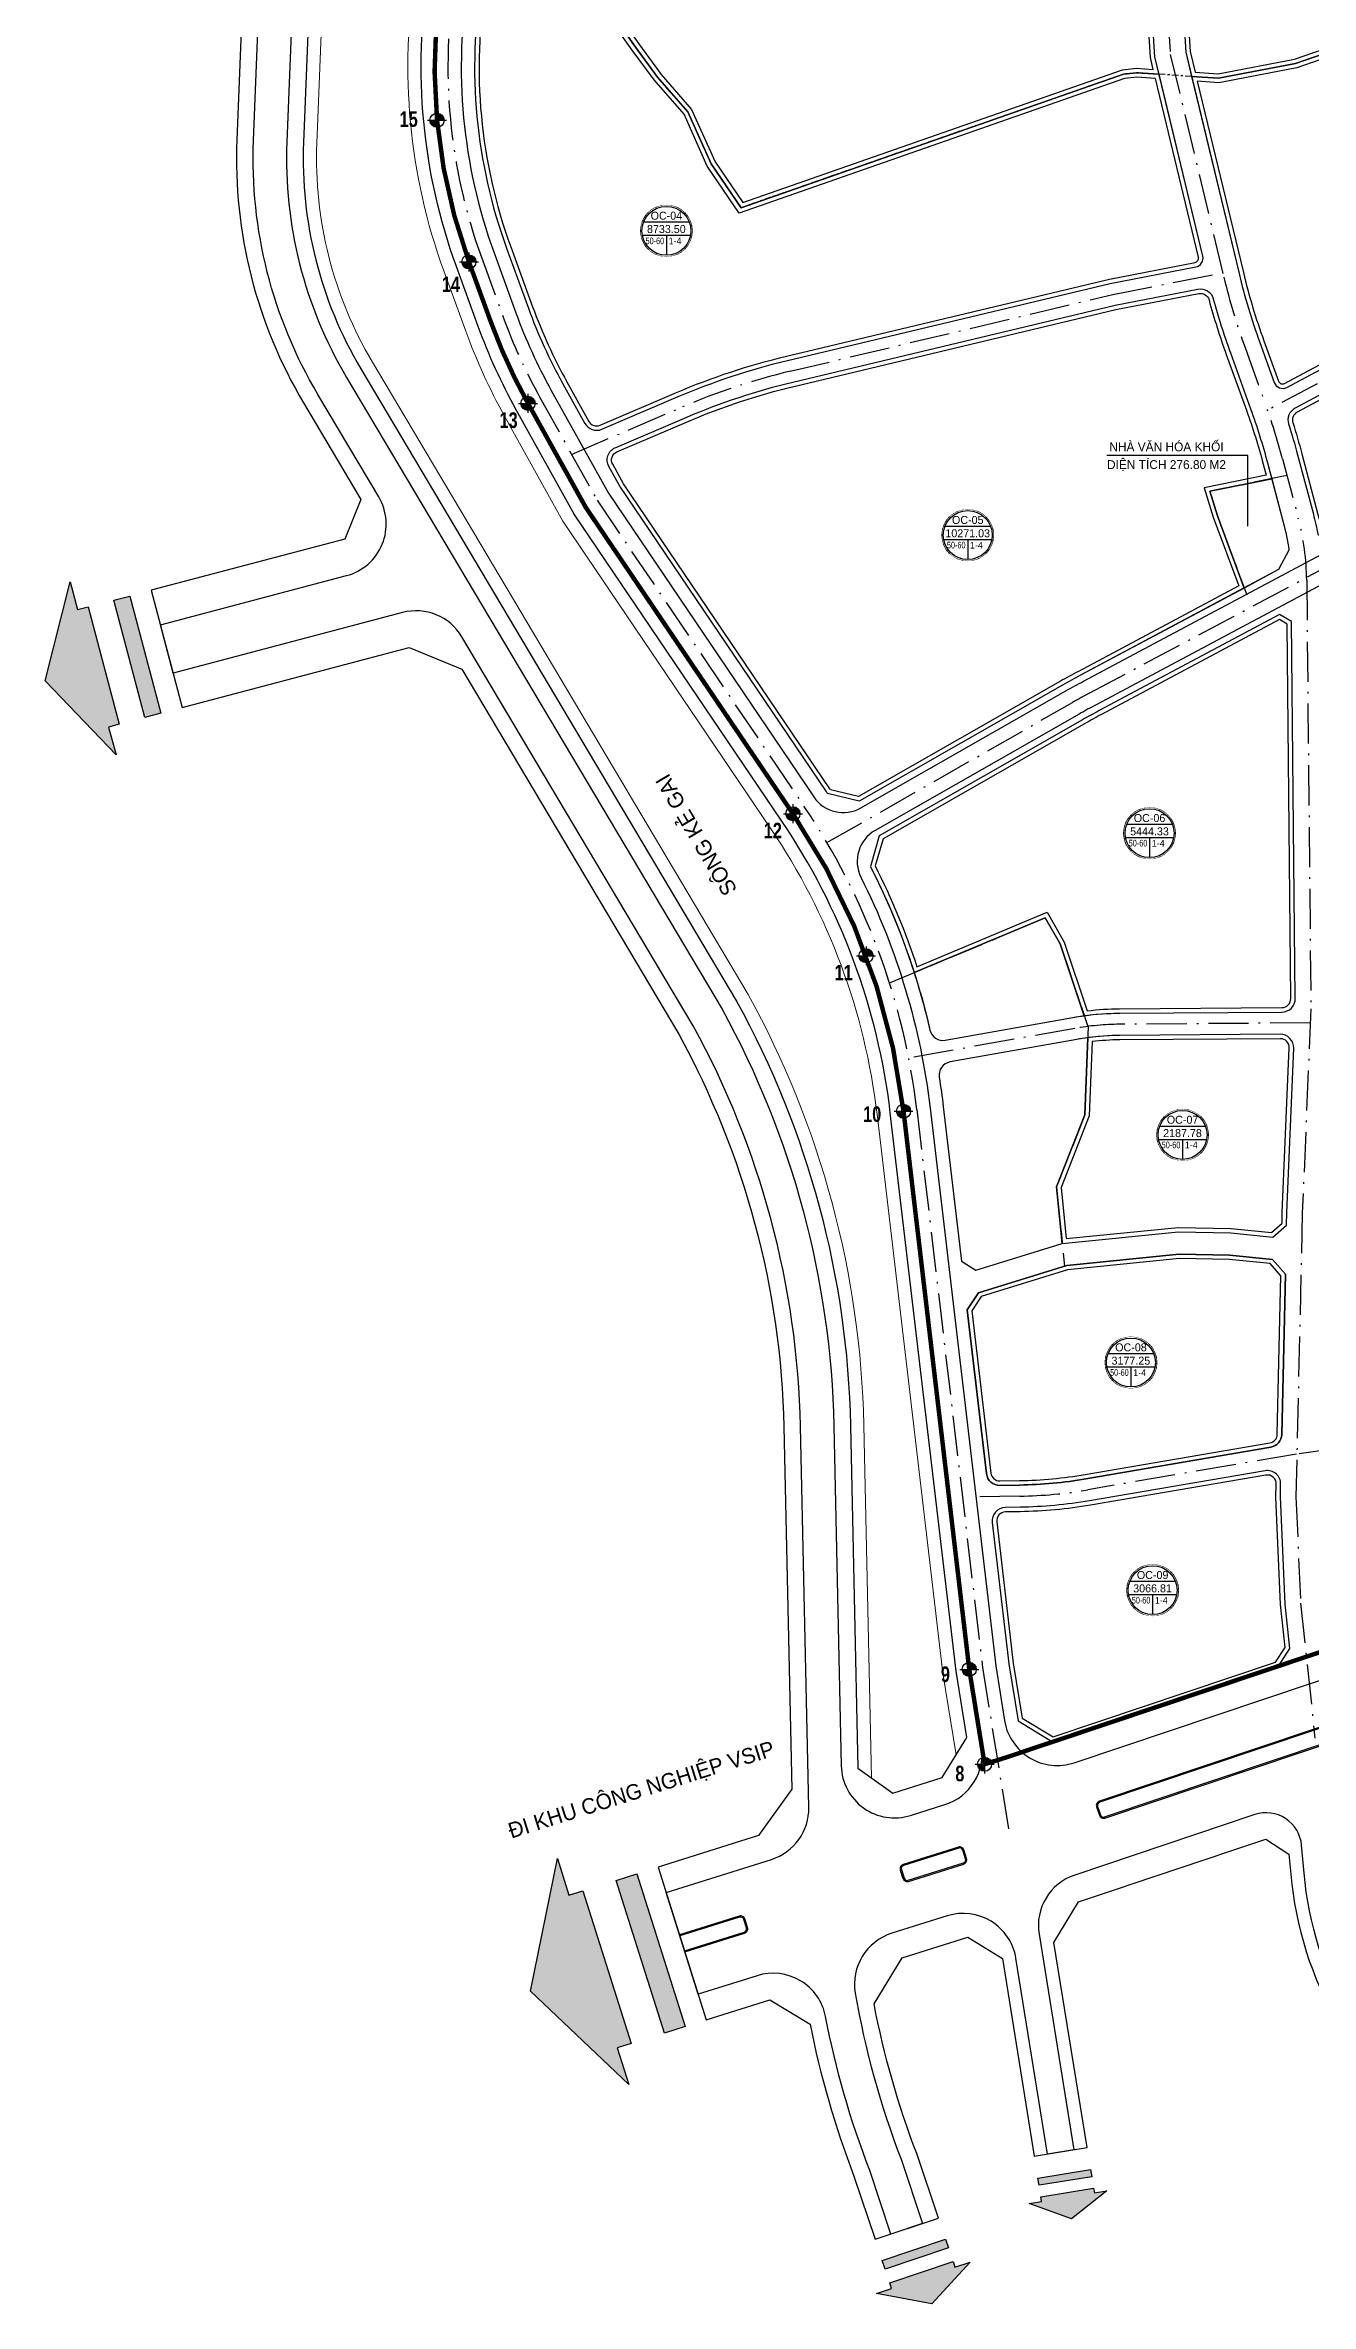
# Model space of a CAD drawing. Header units: millimetres. Extents: x 567980 to 569372, y 2065777 to 2066674.
# Drawn here: x 567982 to 568266, y 2065777 to 2066285 of the extents above; entities that cross this region are included whole.
import ezdxf
from ezdxf.enums import TextEntityAlignment as Align

# ---------------------------------------------------------------- set-up
doc = ezdxf.new("R2010")
doc.units = ezdxf.units.MM
for name, pattern in [('ACAD_ISO10W100', [18.5, 12, -3, 0.5, -3]), ('CENTER', [3, 1.5, -0.5, 0.5, -0.5]), ('DOT', [0.25, 0, -0.25]), ('HIDDEN', [0.75, 0.5, -0.25])]:
    doc.linetypes.add(name, pattern=pattern)
for name, color, linetype, lineweight in [('boDnv', 54, 'Continuous', 25), ('datKeSog', 251, 'Continuous', 13), ('datMatNc', 150, 'Continuous', 13)]:
    doc.layers.add(name, color=color, linetype=linetype, lineweight=lineweight)
for name, color, linetype in [('BoThamCo', 94, 'Continuous'), ('ChiaLo', 128, 'CENTER'), ('dat cong cong', 240, 'Continuous'), ('datOXh', 42, 'Continuous'), ('ddc', 32, 'Continuous'), ('ghi_chu', 7, 'Continuous'), ('hatchViaHe+LogDg', 129, 'Continuous'), ('LogDg', 7, 'Continuous'), ('QH', 7, 'Continuous'), ('RANHGIOI', 2, 'HIDDEN'), ('TimDg', 222, 'Continuous'), ('tk mẫu', 2, 'Continuous'), ('ViaHeS', 32, 'Continuous')]:
    doc.layers.add(name, color=color, linetype=linetype)
doc.styles.add('ARIALB', font='', dxfattribs={"width": 0.75})
doc.styles.add('avantH', font='', dxfattribs={"height": 10})
doc.styles.add('avh', font='')
doc.styles.add('KTHUOC', font='', dxfattribs={"width": 0.8})
doc.styles.add('rms', font='romans.shx', dxfattribs={"width": 0.7, "bigfont": 'vns.shx'})
doc.styles.get('ARIALB').set_extended_font_data('.VnArialH', bold=True)
doc.styles.get('avantH').set_extended_font_data('.VnAvantH')
doc.styles.get('avh').set_extended_font_data('.VnAvantH')
doc.styles.get('KTHUOC').set_extended_font_data('.VnArial NarrowH')
doc.linetypes.add('ADL', pattern='A,0.125,-0.15,["++",rms,S=0.5,R=0,X=0,Y=-0.2245],-1.35,1.125', length=2.75)
doc.dimstyles.new('tien', dxfattribs={"dimscale": 0, "dimtxt": 2.5, "dimasz": 0.75, "dimexe": 0.45, "dimexo": 0, "dimgap": 0.5, "dimtad": 1, "dimzin": 1, "dimtxsty": 'KTHUOC', "dimblk1": 'ARCHTICK', "dimblk2": 'ARCHTICK', "dimsah": 1, "dimcen": 1, "dimdle": 0.45, "dimclrd": 37, "dimclre": 37, "dimclrt": 7, "dimaunit": 1, "dimadec": 0, "dimazin": 0, "dimtfac": 1, "dimtix": 1, "dimtofl": 0, "dimtmove": 2, "dimatfit": 3, "dimldrblk": 'ARCHTICK', "dimfxl": 1, "dimtfill": 1, "dimtolj": 1, "dimtzin": 1, "dimarcsym": 0})

# ---------------------------------------------------------------- blocks, each defined once
blk = doc.blocks.new('moc')
at = {"layer": 'QH', "linetype": 'Continuous'}
h = blk.add_hatch(color=7, dxfattribs=at)
h.paths.add_polyline_path([(0, 0), (0.53, 0, 0.414214), (0, 0.53)])
h.paths.add_polyline_path([(-0.53, 0, 0.414214), (0, -0.53), (0, 0)])
for p, q in [((0, 0.71), (0, -0.71)), ((-0.71, 0), (0.71, 0))]:
    blk.add_line(p, q, dxfattribs=at)
blk.add_circle((0, 0), 0.529, dxfattribs=at)
blk = doc.blocks.new('sl')
at = {"layer": 'ghi_chu', "color": 158}
blk.add_circle((0, 0), 5.75, dxfattribs=at)
at = {"color": 158, "linetype": 'DOT'}
blk.add_wipeout([(0, 5.75), (0.97, 5.67), (1.86, 5.44), (2.47, 5.19), (3.13, 4.82), (3.79, 4.32), (4.43, 3.67), (4.91, 2.99), (5.2, 2.45), (5.53, 1.57), (5.7, 0.77), (5.75, 0), (5.69, -0.85), (5.5, -1.69), (5.23, -2.38), (4.83, -3.13), (4.38, -3.72), (3.93, -4.2), (2.99, -4.91), (2.42, -5.22), (1.54, -5.54), (0.63, -5.72), (0, -5.75), (-0.86, -5.69), (-1.59, -5.52), (-2.41, -5.22), (-3.14, -4.82), (-3.72, -4.39), (-4.31, -3.8), (-4.85, -3.09), (-5.21, -2.43), (-5.52, -1.6), (-5.69, -0.85), (-5.75, 0), (-5.66, 1.01), (-5.49, 1.72), (-5.12, 2.62), (-4.44, 3.66), (-3.55, 4.52), (-2.72, 5.07), (-1.72, 5.49), (-0.8, 5.69)], dxfattribs=at).dxf.layer = 'ghi_chu'
at = {"layer": 'ghi_chu', "color": 32}
for points in [[(-5.12, 2), (5.12, 2)], [(-5.41, -1), (5.41, -1)], [(0, -1), (0, -5.5)]]:
    blk.add_lwpolyline(points, dxfattribs=at)
at = {"layer": 'ghi_chu'}
blk.add_circle((0, 0), 5.5, dxfattribs=at)
at = {"layer": 'ghi_chu', "style": 'avh'}
for tag, height, p in [('SOLO', 1.25, (0, 2.51)), ('DT', 1.5, (-0.01, -0.49))]:
    blk.add_attdef(tag, text='', height=height, dxfattribs=at).set_placement(p, align=Align.CENTER)
blk.add_attdef('MD', text='', height=1.25, dxfattribs=at).set_placement((-0.5, -3), align=Align.RIGHT)
blk.add_attdef('TC', (0.5, -3.02), '', height=1.25, dxfattribs=at)
blk = doc.blocks.new('_ArchTick')
at = {"color": 0, "linetype": 'ByBlock', "const_width": 0.15}
blk.add_lwpolyline([(-0.5, -0.5), (0.5, 0.5)], dxfattribs=at)
blk = doc.blocks.new('NEN')
at = {"layer": 'hatchViaHe+LogDg'}
for points in [[(-701.43, -239.99), (-699.77, -246.27), (-715.7, -229.6), (-710.06, -207.3), (-708.4, -213.58), (-706.01, -212.95), (-699.03, -239.35)], [(-696.68, -210.52), (-689.72, -236.87), (-693.3, -237.87), (-700.27, -211.47)], [(-587.07, -537.11), (-584.48, -545.31), (-606.55, -524.3), (-600.51, -494.52), (-597.92, -502.71), (-594.8, -501.73), (-583.95, -536.13)], [(-582.64, -497.93), (-571.82, -532.26), (-576.47, -533.81), (-587.33, -499.41)], [(-479.78, -569.73), (-476.95, -569.28), (-484.95, -575.54), (-494.48, -572.11), (-491.65, -571.65), (-491.83, -570.57), (-479.96, -568.66)], [(-492.49, -566.38), (-480.64, -564.47), (-480.36, -566.08), (-492.23, -568)], [(-527.48, -584.89), (-513.26, -580.13), (-512.58, -582.06), (-526.83, -586.83)], [(-511.13, -586.45), (-507.73, -585.31), (-516.32, -594.66), (-528.77, -592.36), (-525.38, -591.22), (-525.81, -589.93), (-511.56, -585.15)]]:
    blk.add_hatch(color=158, dxfattribs=at).paths.add_polyline_path(points)
at = {"layer": 'boDnv', "color": 10, "linetype": 'ADL', "ltscale": 0.25}
for points in [[(-322.2, -49.57), (-310.2, -46.54), (-301.21, -73.59), (-288.05, -68.67), (-285.79, -73.6), (-268.41, -115.22), (-260.14, -113.44, 0.433258), (-258.63, -110.93), (-290.47, 1.23), (-295.94, 4.31), (-376.95, -18.1, -0.020567), (-418.04, -27.66), (-459.07, -35.45), (-461.36, -38.4), (-458.25, -88.07), (-457.13, -92.7), (-451.94, -93.06), (-434.82, -89.79), (-426.08, -86.77), (-415.02, -85.51), (-388.52, -77.66), (-339.2, -52.43), (-328.96, -51.14)], [(-349.12, -172.44, 0.485201), (-347.41, -169.81), (-355.79, -144.98, 0.116677), (-356.4, -144.01), (-362.75, -137.72, 0.3131), (-364.43, -137.43), (-379.59, -141.57, 0.056028), (-391.31, -146.24), (-434.2, -169.15, 0.361289), (-435.16, -171.52, -0.011809), (-433.13, -178.52), (-429.58, -191.88, -0.017292), (-428.64, -195.99), (-426.43, -197.09), (-411.36, -189.06), (-387.6, -180.76, -0.061745)], [(-436.45, -216.82), (-438.15, -215.81), (-478.22, -237.17, 0.007183), (-481.97, -239.24), (-527.3, -265.11), (-529.08, -271.24, -0.038126), (-519.68, -293.89), (-490.43, -281.65), (-486.55, -288.36), (-481.38, -303.83, -0.028768), (-474.1, -303.35), (-437.6, -303.09, 0.415), (-435.62, -301.07)], [(-435.97, -312.18, 0.428671), (-437.98, -310.1), (-474.05, -310.35, 0.027762), (-480.3, -310.75), (-480.93, -327.41), (-487.25, -343.55), (-486.1, -355.05), (-460.93, -352.53), (-449.03, -352.78), (-439.98, -353.69), (-437.58, -351.56), (-437.53, -349.17)], [(-437.85, -363.4), (-440.24, -360.69), (-449.45, -359.78), (-460.65, -359.54), (-485.8, -362.06), (-505.22, -368.07), (-507.34, -371.32), (-503.05, -407.8, 0.384944), (-501.03, -409.56), (-496.6, -409.49, 0.038381), (-481.87, -408.12), (-440.31, -401, 0.35895), (-438.65, -399.07)], [(-438.97, -413.18), (-438.9, -410.27, 0.471725), (-441.24, -408.26), (-480.69, -415.02, -0.038381), (-496.49, -416.49), (-499.8, -416.54, 0.444101), (-501.75, -418.78), (-498.01, -450.57), (-496.01, -462.95), (-489.05, -467.15), (-439.03, -450.36), (-436.88, -447.02), (-437.91, -437.38)]]:
    blk.add_lwpolyline(points, format="xyb", close=True, dxfattribs=at)
blk.add_lwpolyline([(-387.77, -79.53), (-414.62, -87.47), (-425.64, -88.73), (-434.3, -91.73), (-451.82, -95.07), (-456.64, -94.74), (-446.29, -137.74, 0.027613), (-441.68, -153.12), (-438.41, -162.17, 0.457076), (-437, -162.71), (-394.61, -140.06, -0.056028), (-381.43, -134.82), (-366.03, -130.61, -0.26799), (-357.8, -132.76), (-354.96, -135.58, 0.272765), (-352.99, -136.08), (-320.8, -126.66, -0.018157), (-316.33, -125.53), (-270.4, -115.64), (-287.62, -74.41)], format="xyb", dxfattribs=at)
at = {"layer": 'BoThamCo'}
for points in [[(-487.47, -288.77), (-490.85, -282.91), (-520.3, -295.23, -0.020962), (-516.75, -308.16, -0.000011), (-516.75, -308.16, 0.399729), (-513.3, -310.44), (-484.63, -305.32, -0.010343), (-482.07, -304.92)], [(-190.08, -385.01), (-478.59, -481.84, 0.414214), (-479.06, -482.79), (-478.43, -484.68, 0.414214), (-477.48, -485.15), (-188.97, -388.33, 1)], [(-523.18, -497), (-522.58, -498.91, 0.414214), (-521.64, -499.4), (-509.24, -495.49, 0.414214), (-508.75, -494.55), (-509.35, -492.64, 0.414214), (-510.29, -492.15), (-522.69, -496.06, 0.414214)], [(-558.5, -511.03, 0.414214), (-558.02, -510.09), (-558.62, -508.18, 0.414214), (-559.56, -507.69), (-572.99, -511.92), (-571.94, -515.26)]]:
    blk.add_lwpolyline(points, format="xyb", close=True, dxfattribs=at)
blk.add_lwpolyline([(-487, -356.15), (-488.27, -343.41), (-481.93, -327.2), (-481.27, -309.86, 0.010892), (-483.75, -310.25), (-512.25, -315.33, 0.409009), (-514.68, -318.76, -0.01039), (-513.77, -325.34), (-509.67, -360.11), (-506.47, -362.17), (-487, -356.15)], format="xyb", dxfattribs=at)
at = {"layer": 'ChiaLo', "ltscale": 5}
for points in [[(-436.48, -183.43), (-453.81, -186.96), (-452.13, -192.47), (-445.53, -210.28)], [(-525.86, -297.55), (-490.85, -282.91), (-487.47, -288.77), (-481.26, -307.34)], [(-481.18, -307.33), (-481.93, -327.2), (-488.27, -343.41), (-486.49, -361.23)]]:
    blk.add_lwpolyline(points, dxfattribs=at)
at = {"layer": 'dat cong cong'}
blk.add_lwpolyline([(-437.31, -193.93, -0.030169), (-436.05, -200.2), (-438.36, -204.59), (-446.1, -208.72), (-452.13, -192.47), (-453.81, -186.96), (-439.92, -184.13)], format="xyb", close=True, dxfattribs=at)
at = {"layer": 'datKeSog'}
blk.add_lwpolyline([(-645.6, 117.91), (-648.72, 114.89), (-657.61, -108.51, 0.144979), (-644.71, -159.44), (-560.23, -301.62, -0.120799), (-534.62, -397.06), (-532.94, -474.2), (-529.89, -476.39), (-531.62, -397, 0.12086), (-557.62, -300.13), (-642.13, -157.9, -0.144979), (-654.61, -108.63)], format="xyb", close=True, dxfattribs=at)
blk.add_lwpolyline([(-632.39, -69.91, 0.128574), (-626.06, -137.41), (-621.14, -150.91, 0.039408), (-612.39, -170.1), (-599.29, -193.7), (-552.54, -262.85, -0.11987), (-528.66, -327.1), (-513.86, -452.78), (-510.89, -471.18), (-508.48, -467.28), (-510.89, -452.36), (-525.68, -326.75, 0.11987), (-550.05, -261.17), (-596.73, -192.13), (-609.77, -168.64, -0.039408), (-618.32, -149.89), (-623.24, -136.39, -0.128574), (-629.43, -70.4)], format="xyb", dxfattribs=at)
at = {"layer": 'datMatNc'}
blk.add_lwpolyline([(-513.86, -452.78), (-528.66, -327.1, 0.11987), (-552.54, -262.85), (-599.29, -193.7), (-612.39, -170.1, -0.039408), (-621.14, -150.91), (-626.06, -137.41, -0.128574), (-632.39, -69.91), (-627.25, -38.56), (-622.09, 12.16, 0.031383), (-619.75, 35.99), (-617.06, 112.3), (-616.83, 119.12), (-620.7, 123.08), (-640.4, 122.94), (-645.6, 117.91), (-654.61, -108.63, 0.144979), (-642.13, -157.9), (-557.62, -300.13, -0.12086), (-531.62, -397), (-529.89, -476.39), (-525.14, -479.79), (-514.04, -476.29), (-510.89, -471.18)], format="xyb", close=True, dxfattribs=at)
at = {"layer": 'datOXh', "linetype": 'ByBlock'}
blk.add_lwpolyline([(-321.96, -50.54), (-310.85, -47.73), (-301.84, -74.89), (-288.57, -69.93), (-286.7, -74.01), (-269.01, -116.37), (-259.93, -114.41, 0.433258), (-257.67, -110.66), (-289.63, 1.9), (-295.81, 5.38), (-377.22, -17.13, -0.020567), (-418.23, -26.68), (-459.63, -34.53), (-462.38, -38.09), (-459.24, -88.22), (-457.93, -93.65), (-451.88, -94.07), (-434.56, -90.76), (-425.86, -87.75), (-414.82, -86.49), (-388.14, -78.59), (-338.9, -53.4), (-328.78, -52.13)], format="xyb", close=True, dxfattribs=at)
at = {"layer": 'ddc'}
for points in [[(-414.82, -86.49), (-425.86, -87.75), (-434.56, -90.76), (-451.88, -94.07), (-457.93, -93.65), (-447.26, -137.97, 0.027613), (-442.62, -153.46), (-439.35, -162.51, 0.457076), (-436.53, -163.59), (-394.14, -140.94, -0.056028), (-381.17, -135.78), (-365.76, -131.57, -0.26799), (-358.51, -133.48), (-355.66, -136.29, 0.272765), (-352.71, -137.04), (-320.51, -127.62, -0.018157), (-316.12, -126.51), (-269.01, -116.37), (-286.7, -74.01)], [(-349.03, -173.44, 0.485201), (-346.46, -169.49), (-354.84, -144.66, 0.116677), (-355.7, -143.29), (-362.04, -137.01, 0.302819), (-364.77, -136.48), (-379.85, -140.6, 0.056028), (-391.79, -145.35), (-434.67, -168.27, 0.361289), (-436.12, -171.82, -0.011809), (-434.09, -178.78), (-430.55, -192.14, -0.019347), (-429.53, -196.67), (-426.41, -198.22), (-410.96, -189.98), (-387.27, -181.7, -0.061745), (-349.03, -173.44)]]:
    blk.add_lwpolyline(points, format="xyb", dxfattribs=at)
for points in [[(-435.45, -216.25), (-438.13, -214.66), (-478.69, -236.29, 0.007183), (-482.46, -238.37), (-528.15, -264.45), (-530.15, -271.34, -0.040438), (-520.3, -295.23), (-490.85, -282.91), (-487.47, -288.77), (-482.07, -304.92, -0.032037), (-474.09, -304.35), (-437.6, -304.09, 0.415), (-434.62, -301.06)], [(-434.97, -312.22, 0.428671), (-437.99, -309.1), (-474.05, -309.35, 0.031488), (-481.27, -309.86), (-481.93, -327.2), (-488.27, -343.41), (-487, -356.15), (-460.89, -353.54), (-449.09, -353.78), (-439.64, -354.72), (-436.59, -352.02), (-436.53, -349.2)], [(-436.84, -363.03), (-439.76, -359.74), (-449.39, -358.78), (-460.69, -358.54), (-486, -361.07), (-505.86, -367.22), (-508.38, -371.08), (-504.04, -407.92, 0.384944), (-501.01, -410.56), (-496.59, -410.49, 0.038381), (-481.71, -409.1), (-440.14, -401.98, 0.35895), (-437.65, -399.09)], [(-437.97, -413.17), (-437.9, -410.3, 0.471725), (-441.41, -407.27), (-480.86, -414.03, -0.038381), (-496.51, -415.49), (-499.82, -415.55, 0.444101), (-502.75, -418.9), (-499, -450.7), (-496.93, -463.56), (-489.17, -468.25), (-438.38, -451.2), (-435.85, -447.26), (-436.91, -437.31)]]:
    blk.add_lwpolyline(points, format="xyb", close=True, dxfattribs=at)
at = {"layer": 'LogDg'}
for points in [[(-422.4, -530.06, -0.109851), (-432.64, -497.78), (-433.19, -491.51, 0.484967), (-443.71, -484.63), (-484.2, -498.22, 0.36701), (-492.23, -511.51), (-484.4, -560.01), (-490.33, -560.97), (-497.43, -516.92, 0.457512), (-512.89, -507.39), (-525.34, -511.31, 0.375227), (-533.55, -524.8, 0.049445), (-523.25, -562.12), (-518.4, -576.58), (-525.52, -578.96), (-530.31, -564.66, -0.044276), (-540.22, -530.04, 0.448349), (-555.61, -520.86), (-568.85, -525.04), (-576.07, -502.15), (-552.39, -494.68, 0.333336), (-544, -482.98), (-545.86, -397.31, 0.120559), (-570, -307.2), (-621.98, -219.71, 0.334943), (-635.36, -214.24), (-686.93, -227.85), (-689.8, -216.98), (-647.96, -205.93, 0.498191), (-640.7, -188.2), (-654.38, -165.18, -0.144979), (-668.85, -108.06), (-659.85, 118.23, 0.428088)], [(-652.29, 119.42), (-661.36, -108.36, 0.144979), (-647.93, -161.35), (-563.49, -303.48, -0.120721), (-538.37, -397.14), (-536.7, -473.63, 0.499997), (-521.1, -484.81), (-513.4, -482.38, 0.372201), (-505.16, -469.03), (-507.92, -451.95), (-522.7, -326.4, 0.11987), (-547.57, -259.49), (-594.17, -190.55), (-607.14, -167.19, -0.039408), (-615.5, -148.86), (-620.42, -135.36, -0.128574), (-626.46, -70.88)], [(-507.04, -35.57), (-610.36, -46.22, 0.338571), (-617.44, -52.89), (-620.54, -71.85, 0.128574), (-614.78, -133.31), (-609.87, -146.81, 0.039408), (-601.9, -164.28), (-589.05, -187.41), (-542.89, -255.71, 0.39217), (-532.29, -258.18), (-486.18, -231.86, -0.007183), (-482.22, -229.67), (-410.36, -191.36), (-386.78, -183.12, -0.181821), (-275.93, -185.72), (-258.79, -192.63, 0.083755), (-234.91, -197.88, 0.513132), (-228.84, -190.24), (-284.13, 4.53, 0.412228), (-296.42, 11.44), (-378.82, -11.35, -0.020567), (-419.34, -20.78), (-464.56, -29.36, -0.021218), (-507.04, -35.57, 0.021218)], [(-389.97, -198.09, 0.41785), (-398.91, -193.71), (-407.94, -196.87), (-479.39, -234.97, 0.007183), (-483.2, -237.07), (-529.09, -263.25, 0.398341), (-532.27, -273.78, -0.086934), (-516.74, -325.7), (-501.97, -451.12), (-499.98, -463.48, 0.463047), (-484.31, -472.95), (-324.2, -419.21, 0.414214), (-319.16, -409.08), (-389.97, -198.09)], [(-190.16, -384.78), (-478.67, -481.6, 0.414214), (-479.3, -482.87), (-478.66, -484.76, 0.414214), (-477.4, -485.39), (-188.89, -388.57, 1), (-190.16, -384.78)], [(-523.42, -497.08), (-522.82, -498.99, 0.414214), (-521.56, -499.64), (-509.17, -495.73, 0.414214), (-508.51, -494.47), (-509.12, -492.57, 0.414214), (-510.37, -491.91), (-522.77, -495.82, 0.414214), (-523.42, -497.08)]]:
    blk.add_lwpolyline(points, format="xyb", dxfattribs=at)
blk.add_lwpolyline([(-609.13, -148.82), (-609.13, -148.82)], dxfattribs=at)
at = {"layer": 'LogDg', "ltscale": 0.75}
for points in [[(-701.43, -239.99), (-699.77, -246.27), (-715.7, -229.6), (-710.06, -207.3), (-708.4, -213.58), (-706.01, -212.95), (-699.03, -239.35)], [(-696.68, -210.52), (-689.72, -236.87), (-693.3, -237.87), (-700.27, -211.47)], [(-587.07, -537.11), (-584.48, -545.31), (-606.55, -524.3), (-600.51, -494.52), (-597.92, -502.71), (-594.8, -501.73), (-583.95, -536.13)], [(-582.64, -497.93), (-571.82, -532.26), (-576.47, -533.81), (-587.33, -499.41)], [(-527.48, -584.89), (-513.26, -580.13), (-512.58, -582.06), (-526.83, -586.83)]]:
    blk.add_lwpolyline(points, close=True, dxfattribs=at)
at = {"layer": 'LogDg'}
blk.add_lwpolyline([(-558.43, -511.27, 0.414214), (-557.78, -510.01), (-558.38, -508.1, 0.414214), (-559.63, -507.45), (-573.06, -511.69), (-571.86, -515.5)], format="xyb", close=True, dxfattribs=at)
at = {"layer": 'LogDg', "ltscale": 0.75, "elevation": 0}
for points in [[(-479.78, -569.73), (-476.95, -569.28), (-484.95, -575.54), (-494.48, -572.11), (-491.65, -571.65), (-491.83, -570.57), (-479.96, -568.66)], [(-492.49, -566.38), (-480.64, -564.47), (-480.36, -566.08), (-492.23, -568)], [(-511.13, -586.45), (-507.73, -585.31), (-516.32, -594.66), (-528.77, -592.36), (-525.38, -591.22), (-525.81, -589.93), (-511.56, -585.15)]]:
    blk.add_lwpolyline(points, close=True, dxfattribs=at)
at = {"layer": 'RANHGIOI', "color": 1, "ltscale": 9, "const_width": 1}
blk.add_lwpolyline([(-56.84, 76.22, -0.005137), (-90.74, 62.09), (-377.22, -17.13, -0.020567), (-418.23, -26.68), (-463.44, -35.26, -0.021218), (-506.42, -41.54), (-623.64, -53.62), (-626.46, -70.88, 0.128574), (-620.42, -135.36), (-615.5, -148.86, 0.039408), (-607.14, -167.19), (-594.17, -190.55), (-547.57, -259.49, -0.11987), (-522.7, -326.4), (-507.92, -451.95), (-504.47, -473.28), (-499.27, -471.64), (-50.48, -321.02, 0.050684)], format="xyb", dxfattribs=at)
at = {"layer": 'TimDg', "linetype": 'ACAD_ISO10W100', "ltscale": 0.75}
for points in [[(-602.12, 207.47), (-605.25, 179.61, 0.019867), (-606.39, 163.76), (-608.06, 112), (-610.75, 35.68, -0.031045), (-613.16, 10.98), (-618.33, -39.74), (-623.5, -71.37, 0.128574), (-617.6, -134.33), (-612.69, -147.83, 0.039408), (-604.52, -165.73), (-591.61, -188.98), (-545.08, -257.81, -0.11987), (-519.72, -326.05), (-504.94, -451.53), (-498.83, -489.44)], [(-466.8, -23.68), (-462.71, -88.74), (-450.67, -138.79, 0.027613), (-445.91, -154.65), (-441.38, -167.21, -0.021791), (-437.48, -179.68), (-433.93, -193.04, -0.062497), (-432.04, -206.98), (-431.1, -303.36), (-433.03, -349.32), (-434.47, -413.13), (-433.42, -437.04), (-430.18, -467.43)], [(-341.14, -177.43), (-352.48, -143.86, 0.116677), (-353.94, -141.52), (-360.28, -135.23, 0.292542), (-365.55, -134.1), (-380.51, -138.19, 0.056028), (-392.96, -143.15), (-440.84, -168.73)], [(-597.35, -178.65), (-572.37, -167.96, -0.042512), (-548.2, -159.97), (-475.67, -142.67), (-450.89, -137.86)], [(-539.92, -265.99), (-484.69, -234.46, -0.007183), (-480.81, -232.32), (-409.15, -194.11), (-385.79, -185.95, -0.181821), (-277.05, -188.51), (-259.91, -195.41, 0.134331), (-219.81, -200.09)], [(-431.28, -306.55), (-474.07, -306.85, 0.042394), (-484.19, -307.78), (-521.54, -314.45)], [(-370, -428.47), (-374.09, -418.26, 0.127242), (-383, -406.16), (-390.39, -400.15, 0.209295), (-397.35, -398.22), (-434.32, -403.52), (-481.28, -411.57, -0.038381), (-496.55, -412.99), (-507.38, -413.17)]]:
    blk.add_lwpolyline(points, format="xyb", dxfattribs=at)
at = {"layer": 'ViaHeS', "elevation": 0}
for points in [[(-483.36, -504.27), (-441.21, -490.12), (-436.03, -493.51), (-435.63, -498.04, 0.109851), (-424.99, -531.56), (-414.62, -525.54, -0.109851), (-423.67, -496.98), (-424.34, -489.45), (-420, -483.01), (-295.25, -441.14), (-289.04, -444.33), (-275.85, -487.35), (-258.64, -482.08), (-271.97, -438.6), (-268.7, -432.23), (-181.63, -403.01), (-172.97, -407.49), (-163.79, -437.92), (-140.81, -430.99), (-150.21, -399.85), (-145.6, -390.92), (-39.03, -355.15, 0.008545)], [(-663.74, 114.78), (-672.6, -107.91, 0.144979), (-657.6, -167.1), (-644.69, -188.84), (-648.34, -197.76), (-691.84, -209.24), (-684.89, -235.59), (-633.86, -222.12), (-622.04, -226.95), (-573.26, -309.06, -0.120474), (-549.61, -397.39), (-547.84, -478.9), (-555.3, -489.31), (-577.88, -496.43), (-567.05, -530.76), (-552.74, -526.25), (-543.71, -531.72, 0.042979), (-533.84, -565.93), (-529.07, -580.15), (-514.85, -575.39), (-519.72, -560.85, -0.045576), (-529.32, -527.17), (-523.01, -516.87), (-508.25, -512.21), (-500.46, -517.02), (-493.29, -561.45), (-481.44, -559.53), (-488.88, -513.41), (-483.36, -504.27)]]:
    blk.add_lwpolyline(points, format="xyb", dxfattribs=at)
at = {"layer": 'ViaHeS'}
blk.add_lwpolyline([(-640.4, 122.94), (-648.72, 114.89), (-657.61, -108.51, 0.144979), (-644.71, -159.44), (-560.23, -301.62, -0.120799), (-534.62, -397.06), (-532.94, -474.2), (-525.14, -479.79), (-514.04, -476.29), (-508.48, -467.28), (-510.89, -452.36), (-525.68, -326.75, 0.11987), (-550.05, -261.17), (-596.73, -192.13), (-609.77, -168.64, -0.039408), (-618.32, -149.89), (-623.24, -136.39, -0.128574), (-629.43, -70.4), (-624.28, -38.95), (-619.11, 11.76, 0.031267), (-616.75, 35.89), (-614.06, 112.2), (-613.93, 116.14), (-620.7, 123.08)], format="xyb", close=True, dxfattribs=at)
for points in [[(-365.76, -131.57, -0.26799), (-358.51, -133.48), (-355.66, -136.29, 0.272765), (-352.71, -137.04), (-320.51, -127.62, -0.018157), (-316.12, -126.51), (-259.93, -114.41, 0.433258), (-257.67, -110.66), (-289.63, 1.9), (-295.81, 5.38), (-377.22, -17.13, -0.020567), (-418.23, -26.68), (-459.63, -34.53), (-462.38, -38.09), (-459.24, -88.22), (-447.26, -137.97, 0.027613), (-442.62, -153.46), (-439.35, -162.51, 0.457076), (-436.53, -163.59), (-394.14, -140.94, -0.056028), (-381.17, -135.78), (-365.76, -131.57)], [(-472.46, -36.89, -0.016742), (-506.42, -41.54), (-609.39, -52.15), (-615.17, -57.6), (-617.58, -72.34, 0.128574), (-611.96, -132.28), (-607.05, -145.78, 0.039408), (-599.27, -162.82), (-594.34, -171.71, 0.384462), (-590.54, -173.01), (-573.36, -165.67, -0.042512), (-548.78, -157.54), (-476.2, -140.23), (-456.97, -136.49, 0.42725), (-455.41, -134.06), (-466.19, -89.27), (-469.32, -39.37), (-472.46, -36.89)], [(-349.03, -173.44, 0.485201), (-346.46, -169.49), (-354.84, -144.66, 0.116677), (-355.7, -143.29), (-362.04, -137.01, 0.302819), (-364.77, -136.48), (-379.85, -140.6, 0.056028), (-391.79, -145.35), (-434.67, -168.27, 0.361289), (-436.12, -171.82, -0.011809), (-434.09, -178.78), (-430.55, -192.14, -0.019347), (-429.53, -196.67), (-426.41, -198.22), (-410.96, -189.98), (-387.27, -181.7, -0.061745), (-349.03, -173.44)], [(-588.97, -181.38, -0.444605), (-587.53, -177.16), (-571.39, -170.26, -0.042512), (-547.62, -162.41), (-475.14, -145.12), (-456.51, -141.5, -0.393419), (-453.04, -143.66, 0.020806), (-449.2, -155.84), (-444.67, -168.4, -0.021791), (-440.86, -180.58), (-437.31, -193.93, -0.030169), (-436.05, -200.2), (-438.36, -204.59), (-482.92, -228.35, 0.007183), (-486.92, -230.56), (-532.71, -256.68), (-539.77, -254.97, 0.000969), (-540.11, -254.45), (-586.5, -185.84), (-588.97, -181.38)], [(-516.75, -308.16, 0.399729), (-513.3, -310.44), (-484.63, -305.32, -0.042394), (-474.09, -304.35), (-437.6, -304.09, 0.415), (-434.62, -301.06), (-435.45, -216.25), (-438.13, -214.66), (-478.69, -236.29, 0.007183), (-482.46, -238.37), (-528.15, -264.45), (-530.15, -271.34, -0.061452), (-516.75, -308.16)], [(-514.68, -318.76, -0.01039), (-513.77, -325.34), (-509.67, -360.11), (-506.47, -362.17), (-487, -356.15), (-460.89, -353.54), (-449.09, -353.78), (-439.64, -354.72), (-436.59, -352.02), (-436.53, -349.2), (-434.97, -312.22, 0.428671), (-437.99, -309.1), (-474.05, -309.35, 0.042394), (-483.75, -310.25), (-512.25, -315.33, 0.409009), (-514.68, -318.76)], [(-437.65, -399.09, -0.35895), (-440.14, -401.98), (-481.71, -409.1, -0.038381), (-496.59, -410.49), (-501.01, -410.56, -0.384944), (-504.04, -407.92), (-508.38, -371.08), (-505.86, -367.22), (-486, -361.07), (-460.69, -358.54), (-449.39, -358.78), (-439.76, -359.74), (-436.84, -363.03), (-437.65, -399.09)], [(-441.41, -407.27), (-480.86, -414.03, -0.038381), (-496.51, -415.49), (-499.82, -415.55, 0.444101), (-502.75, -418.9), (-499, -450.7), (-496.93, -463.56), (-489.17, -468.25), (-438.38, -451.2), (-435.85, -447.26), (-436.91, -437.31), (-437.97, -413.17), (-437.9, -410.3, 0.471725), (-441.41, -407.27)]]:
    blk.add_lwpolyline(points, format="xyb", dxfattribs=at)
at = {"layer": 'QH', "xscale": 3, "yscale": 3, "zscale": 3}
for p in [(-627.59, -103.51), (-620.42, -135.36), (-607.14, -167.19), (-547.57, -259.49), (-531.13, -291.45), (-522.7, -326.4), (-507.92, -451.95), (-504.47, -473.28)]:
    blk.add_blockref('moc', p, dxfattribs=at)
at = {"layer": 'ghi_chu', "style": 'avantH'}
for s, p in [('nhµ v¨n hãa khèi', (-463.57, -177.96)), ('diÖn tÝch 276.80 m2', (-463.57, -181.96))]:
    blk.add_text(s, height=2, dxfattribs=at).set_placement(p, align=Align.CENTER)
for s, rotation, p in [('s«ng kÎ gai', 120.7173, (-559.98, -276.56)), ('®i khu c«ng nghiÖp vsip', 17.5047, (-610.9, -490.03))]:
    blk.add_text(s, height=3.5, rotation=rotation, dxfattribs=at).set_placement(p)
at = {"layer": 'QH', "style": 'ARIALB', "width": 0.75}
for s, p in [('15', (-636, -105, -2.25)), ('14', (-626.51, -142.16, -2.25)), ('13', (-613.54, -172.71, -2.25)), ('12', (-554.13, -265.02, -2.25)), ('11', (-538.2, -296.98, -2.25)), ('10', (-531.79, -328.81, -2.25)), ('9', (-514.3, -454.8, -2.25)), ('8', (-511.06, -477.12, -2.25))]:
    blk.add_text(s, height=3.5, dxfattribs=at).set_placement(p)
at = {"layer": 'tk mẫu'}
blk.add_leader([(-445.29, -194.77), (-445.29, -178.93), (-476.99, -178.93)], dimstyle='tien', override={"dimscale": 1, "dimasz": 1, "dimtad": 0, "dimldrblk": 'DotSmall'}, dxfattribs=at)
at = {"layer": 'ghi_chu'}
ref = blk.add_blockref('sl', (-576.02, -128.38), dxfattribs=at)
ref.add_attrib('DT', '8733.50', dxfattribs={"height": 1.8, "style": 'avh'}).set_placement((-576.03, -128.87), align=Align.CENTER)
ref.add_attrib('MD', '50-60', dxfattribs={"height": 1.5, "style": 'avh', "width": 0.75}).set_placement((-576.52, -131.38), align=Align.RIGHT)
ref.add_attrib('TC', '1-4', (-575.52, -131.4), dxfattribs={"height": 1.5, "style": 'avh'})
ref.add_attrib('SOLO', 'oc-04', dxfattribs={"height": 1.8, "style": 'avh'}).set_placement((-576.02, -125.87), align=Align.CENTER)
ref = blk.add_blockref('sl', (-467.38, -263.86), dxfattribs=at)
ref.add_attrib('DT', '5444.33', dxfattribs={"height": 1.8, "style": 'avh'}).set_placement((-467.39, -264.36), align=Align.CENTER)
ref.add_attrib('MD', '50-60', dxfattribs={"height": 1.5, "style": 'avh', "width": 0.75}).set_placement((-467.88, -266.86), align=Align.RIGHT)
ref.add_attrib('TC', '1-4', (-466.88, -266.88), dxfattribs={"height": 1.5, "style": 'avh'})
ref.add_attrib('SOLO', 'oc-06', dxfattribs={"height": 1.8, "style": 'avh'}).set_placement((-467.38, -261.36), align=Align.CENTER)
ref = blk.add_blockref('sl', (-459.95, -331.73), dxfattribs=at)
ref.add_attrib('DT', '2187.78', dxfattribs={"height": 1.8, "style": 'avh'}).set_placement((-459.97, -332.22), align=Align.CENTER)
ref.add_attrib('MD', '50-60', dxfattribs={"height": 1.5, "style": 'avh', "width": 0.75}).set_placement((-460.46, -334.73), align=Align.RIGHT)
ref.add_attrib('TC', '1-4', (-459.45, -334.75), dxfattribs={"height": 1.5, "style": 'avh'})
ref.add_attrib('SOLO', 'oc-07', dxfattribs={"height": 1.8, "style": 'avh'}).set_placement((-459.95, -329.22), align=Align.CENTER)
ref = blk.add_blockref('sl', (-471.56, -382.92), dxfattribs=at)
ref.add_attrib('DT', '3177.25', dxfattribs={"height": 1.8, "style": 'avh'}).set_placement((-471.58, -383.42), align=Align.CENTER)
ref.add_attrib('MD', '50-60', dxfattribs={"height": 1.5, "style": 'avh', "width": 0.75}).set_placement((-472.07, -385.92), align=Align.RIGHT)
ref.add_attrib('TC', '1-4', (-471.06, -385.94), dxfattribs={"height": 1.5, "style": 'avh'})
ref.add_attrib('SOLO', 'oc-08', dxfattribs={"height": 1.8, "style": 'avh'}).set_placement((-471.56, -380.42), align=Align.CENTER)
ref = blk.add_blockref('sl', (-466.69, -434.14), dxfattribs=at)
ref.add_attrib('DT', '3066.81', dxfattribs={"height": 1.8, "style": 'avh'}).set_placement((-466.71, -434.63), align=Align.CENTER)
ref.add_attrib('MD', '50-60', dxfattribs={"height": 1.5, "style": 'avh', "width": 0.75}).set_placement((-467.19, -437.14), align=Align.RIGHT)
ref.add_attrib('TC', '1-4', (-466.19, -437.16), dxfattribs={"height": 1.5, "style": 'avh'})
ref.add_attrib('SOLO', 'oc-09', dxfattribs={"height": 1.8, "style": 'avh'}).set_placement((-466.69, -431.63), align=Align.CENTER)
at = {"layer": 'boDnv', "color": 10, "linetype": 'ADL', "ltscale": 0.25}
blk.add_lwpolyline([(-470.29, -39.87), (-472.73, -37.95, -0.016525), (-506.32, -42.54), (-608.95, -53.11), (-611.82, -55.82), (-609.61, -55.47), (-598.29, -62.04), (-594.17, -64.11), (-592.84, -66.86), (-588.5, -75.91), (-584.77, -82.75), (-582.1, -86.55), (-577.21, -93.2), (-570.34, -101.06), (-565.08, -112.82), (-558.83, -121.98), (-473.44, -92.16), (-470.32, -91.81), (-466.54, -92.06), (-467.18, -89.42)], format="xyb", close=True, dxfattribs=at)
blk.add_lwpolyline([(-616.6, -72.5, 0.128574), (-611.02, -131.94), (-606.11, -145.44, 0.039408), (-598.4, -162.33), (-593.47, -171.23, 0.384462), (-590.93, -172.09), (-573.75, -164.75, -0.042512), (-549.01, -156.57), (-476.41, -139.25), (-457.16, -135.51, 0.42725), (-456.38, -134.3), (-466.05, -94.1), (-470.27, -93.81), (-472.99, -94.12), (-559.62, -124.37), (-566.83, -113.8), (-572.04, -102.15), (-578.77, -94.45), (-583.72, -87.72), (-586.47, -83.81)], format="xyb", dxfattribs=at)
at = {"layer": 'ChiaLo', "elevation": 0}
blk.add_lwpolyline([(-414.82, -86.49), (-425.86, -87.75), (-434.56, -90.76), (-451.88, -94.07), (-470.29, -92.81), (-473.22, -93.14), (-559.23, -123.17), (-565.96, -113.31), (-571.19, -101.61), (-577.99, -93.83), (-582.91, -87.13), (-585.62, -83.28)], dxfattribs=at)
at = {"layer": 'datOXh', "linetype": 'ByBlock'}
blk.add_lwpolyline([(-469.32, -39.37), (-472.46, -36.89, -0.016742), (-506.42, -41.54), (-609.39, -52.15), (-614.87, -57.32), (-609.81, -56.51), (-598.76, -62.92), (-594.92, -64.85), (-593.75, -67.3), (-589.39, -76.37), (-585.62, -83.28), (-582.91, -87.13), (-577.99, -93.83), (-571.19, -101.61), (-565.96, -113.31), (-559.23, -123.17), (-473.22, -93.14), (-470.29, -92.81), (-465.25, -93.15), (-466.19, -89.27)], format="xyb", close=True, dxfattribs=at)
at = {"layer": 'ddc'}
blk.add_lwpolyline([(-617.58, -72.34, 0.128574), (-611.96, -132.28), (-607.05, -145.78, 0.039408), (-599.27, -162.82), (-594.34, -171.71, 0.384462), (-590.54, -173.01), (-573.36, -165.67, -0.042512), (-548.78, -157.54), (-476.2, -140.23), (-456.97, -136.49, 0.42725), (-455.41, -134.06), (-465.25, -93.15), (-470.29, -92.81), (-473.22, -93.14), (-559.23, -123.17), (-565.96, -113.31), (-571.19, -101.61), (-577.99, -93.83), (-582.91, -87.13), (-585.62, -83.28)], format="xyb", dxfattribs=at)
blk.add_lwpolyline([(-446.1, -208.72), (-482.92, -228.35, 0.007183), (-486.92, -230.56), (-532.71, -256.68), (-539.77, -254.97, 0.000969), (-540.11, -254.45), (-586.5, -185.84), (-588.97, -181.38, -0.444605), (-587.53, -177.16), (-571.39, -170.26, -0.042512), (-547.62, -162.41), (-475.14, -145.12), (-456.51, -141.5, -0.393419), (-453.04, -143.66, 0.020806), (-449.2, -155.84), (-444.67, -168.4, -0.021791), (-440.86, -180.58), (-439.92, -184.13), (-453.81, -186.96), (-452.13, -192.47)], format="xyb", close=True, dxfattribs=at)
at = {"layer": 'ghi_chu'}
ref = blk.add_blockref('sl', (-508.26, -196.82), dxfattribs=at)
ref.add_attrib('DT', '10271.03', dxfattribs={"height": 1.8, "style": 'avh'}).set_placement((-508.27, -197.31), align=Align.CENTER)
ref.add_attrib('MD', '50-60', dxfattribs={"height": 1.5, "style": 'avh', "width": 0.75}).set_placement((-508.76, -199.82), align=Align.RIGHT)
ref.add_attrib('TC', '1-4', (-507.76, -199.84), dxfattribs={"height": 1.5, "style": 'avh'})
ref.add_attrib('SOLO', 'oc-05', dxfattribs={"height": 1.8, "style": 'avh'}).set_placement((-508.26, -194.31), align=Align.CENTER)
at = {"layer": 'boDnv', "color": 10, "linetype": 'ADL', "ltscale": 0.25}
blk.add_lwpolyline([(-447.34, -208.25), (-483.39, -227.47, 0.007183), (-487.42, -229.69), (-532.86, -255.62), (-539.15, -254.09, 0.000365), (-539.28, -253.89), (-585.64, -185.32), (-588.1, -180.89, -0.444605), (-587.14, -178.08), (-571, -171.18, -0.042512), (-547.39, -163.38), (-474.93, -146.09), (-456.31, -142.48, -0.393419), (-454, -143.92, 0.020806), (-450.14, -156.18), (-445.61, -168.73, -0.021791), (-441.82, -180.83), (-441.15, -183.36), (-455.08, -186.2), (-453.07, -192.79)], format="xyb", close=True, dxfattribs=at)

msp = doc.modelspace()

# ---------------------------------------------------------------- linework, layer by layer
at = {"layer": 'RANHGIOI', "color": 1, "ltscale": 9, "const_width": 1}
msp.add_lwpolyline([(568640.64, 2066447.92, -0.005137), (568606.74, 2066433.79), (568320.26, 2066354.56, -0.020567), (568279.26, 2066345.02), (568234.04, 2066336.44, -0.021218), (568191.06, 2066330.16), (568073.84, 2066318.08), (568071.02, 2066300.81, 0.128574), (568077.06, 2066236.34), (568081.98, 2066222.84, 0.039408), (568090.34, 2066204.51), (568103.31, 2066181.14), (568149.91, 2066112.2, -0.11987), (568174.78, 2066045.3), (568189.56, 2065919.75), (568193.01, 2065898.42), (568198.21, 2065900.06), (568647, 2066050.67, 0.050684)], format="xyb", dxfattribs=at)

# ---------------------------------------------------------------- next in the draw order: block references
at = {"layer": 'boDnv'}
msp.add_blockref('NEN', (568697.48, 2066371.7), dxfattribs=at)

doc.saveas('drawing.dxf')
